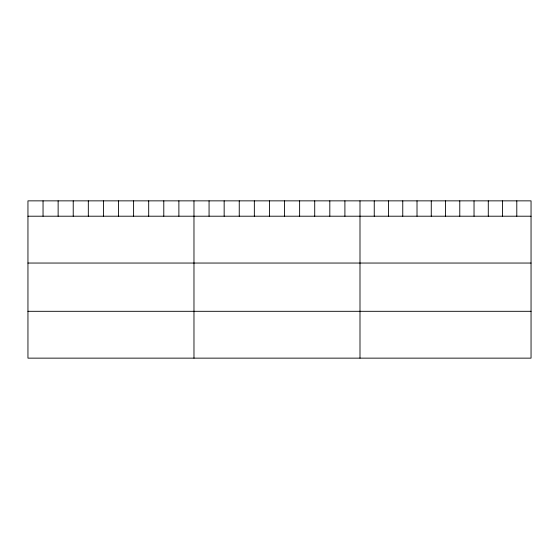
<?xml version="1.0" encoding="UTF-8"?>
<svg xmlns="http://www.w3.org/2000/svg" width="559" height="559" viewBox="0 0 559 559"><rect width="100%" height="100%" fill="white"/><g stroke="black" fill="none" stroke-linecap="round" stroke-linejoin="round"><path stroke-width="0.84" d="M531.05 216.207L531.05 358.144L27.95 358.144L27.95 200.856L531.05 200.856L531.05 216.207L27.95 216.207M27.95 263.044L531.05 263.044M27.95 311.307L531.05 311.307M516.795 200.856L516.795 216.207M502.541 200.856L502.541 216.207M488.286 200.856L488.286 216.207M474.032 200.856L474.032 216.207M459.777 200.856L459.777 216.207M445.523 200.856L445.523 216.207M431.269 200.856L431.269 216.207M417.014 200.856L417.014 216.207M402.759 200.856L402.759 216.207M388.505 200.856L388.505 216.207M374.25 200.856L374.25 216.207M359.996 200.856L359.996 358.144M344.903 200.856L344.903 216.207M329.81 200.856L329.81 216.207M314.717 200.856L314.717 216.207M299.624 200.856L299.624 216.207M284.531 200.856L284.531 216.207M269.438 200.856L269.438 216.207M254.345 200.856L254.345 216.207M239.252 200.856L239.252 216.207M224.159 200.856L224.159 216.207M209.066 200.856L209.066 216.207M193.973 200.856L193.973 358.144M178.88 200.856L178.88 216.207M163.787 200.856L163.787 216.207M148.694 200.856L148.694 216.207M133.601 200.856L133.601 216.207M118.508 200.856L118.508 216.207M103.415 200.856L103.415 216.207M88.322 200.856L88.322 216.207M73.229 200.856L73.229 216.207M58.136 200.856L58.136 216.207M43.043 200.856L43.043 216.207"/></g></svg>
